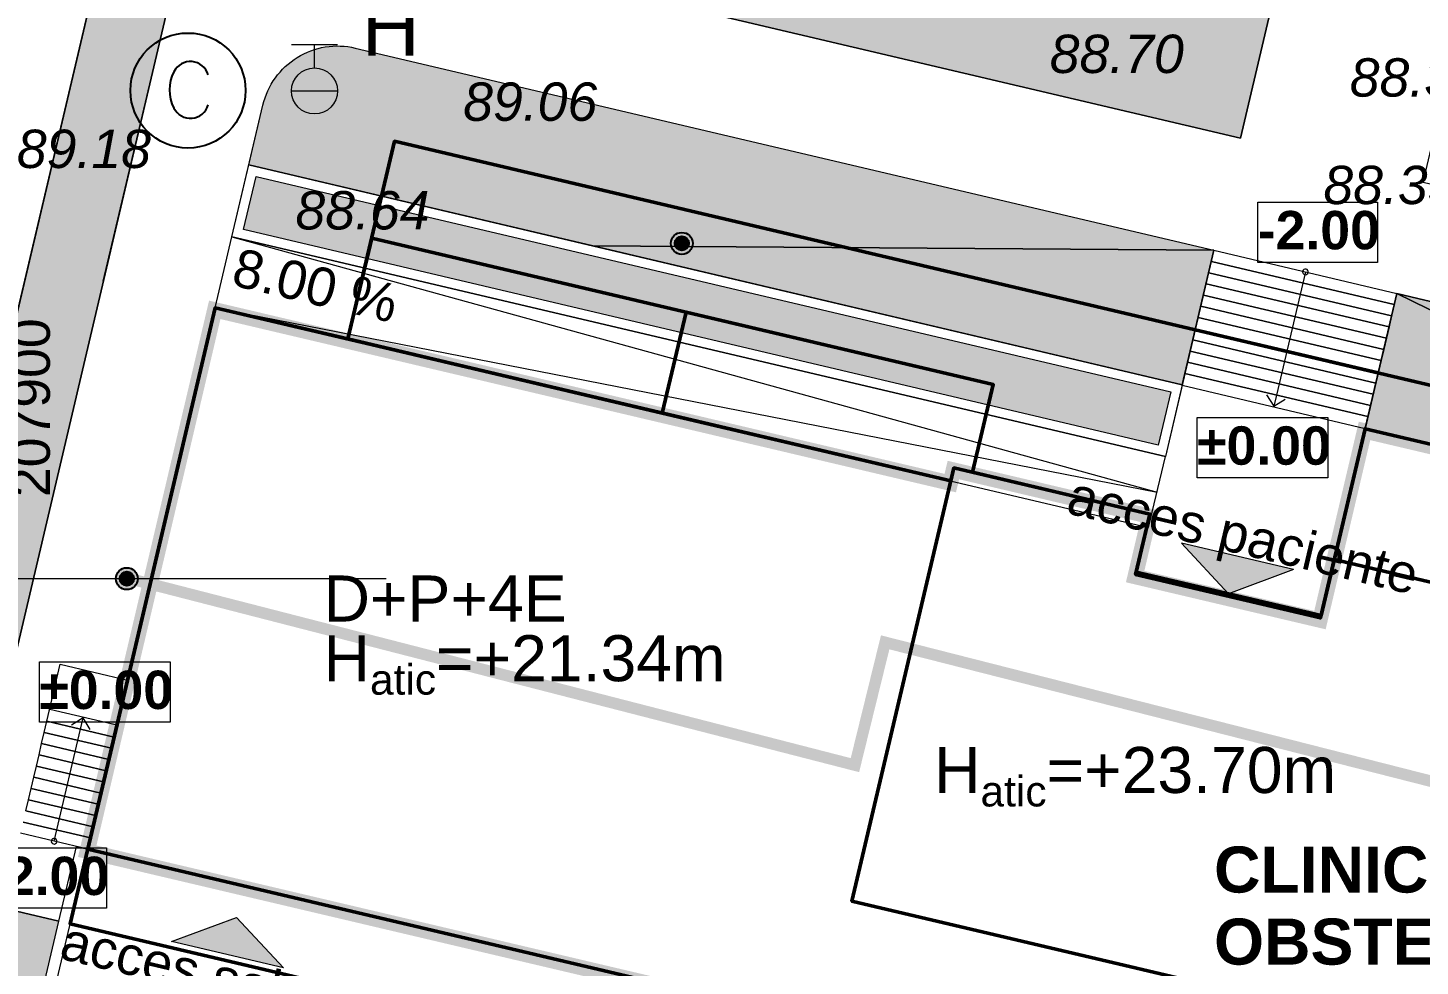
# Model space of a CAD drawing. Header units: millimetres. Extents: x 207782523 to 208144499, y 477594674 to 477848829.
# Drawn here: x 207849629 to 207885927, y 477747756 to 477772217 of the extents above; entities that cross this region are included whole.
import ezdxf
from ezdxf.enums import TextEntityAlignment as Align

# ---------------------------------------------------------------- set-up
doc = ezdxf.new("R2010")
doc.units = ezdxf.units.MM
doc.header["$MEASUREMENT"] = 0
doc.linetypes.add('Hidden Line', pattern=[391.22222328186, 282.22222328186, -109])
doc.layers.get('0').update_dxf_attribs({"true_color": 0x787878})
for name, color, linetype in [('circuite iluminat vitali', 1, 'Continuous'), ('circuite prize vitali', 1, 'Continuous'), ('Limita constructii', 7, 'FENCELINE1')]:
    doc.layers.add(name, color=color, linetype=linetype)
doc.layers.add('New_sit - accese', color=7, linetype='Continuous', true_color=0x787878)
for name, color, linetype, lineweight, true_color in [('New_sit - accese_Pen_No__1', 7, 'Continuous', 13, 0x787878), ('New_sit - constructii propuse_Pen_No__1', 7, 'Continuous', 13, 0x787878), ('New_sit - constructii propuse_Pen_No__41', 7, 'Continuous', 50, 0x787878), ('New_sit - constructii propuse_Pen_No__61', 7, 'Continuous', 20, 0x787878), ('New_sit - drum_Pen_No__21', 7, 'Continuous', 20, 0x787878), ('New_sit - vegetatie_Pen_No__1', 7, 'Continuous', 13, 0x787878), ('New_sit - vegetatie_Pen_No__104', 7, 'Continuous', 13, 0x787878), ('sit - accese_Pen_No__1', 7, 'Continuous', 13, 0x787878), ('sit - adnotatii_Pen_No__1', 7, 'Continuous', 13, 0x787878), ('sit - adnotatii_Pen_No__7', 7, 'Continuous', 100, 0x787878), ('sit - canalizare_Pen_No__150', 7, 'Continuous', 25, 0x787878), ('sit - caroiaj_Pen_No__1', 7, 'Continuous', 13, 0x787878), ('sit - cota teren_Pen_No__101', 7, 'Continuous', 13, 0x787878), ('sit - hidrant_Pen_No__5', 7, 'Continuous', 13, 0x787878), ('sit - limita de proprietate_Pen_No__20', 7, 'Continuous', 0, 0x787878), ('sit - vegetatie_Pen_No__1', 7, 'Continuous', 13, 0x787878), ('sit - vegetatie_Pen_No__104', 7, 'Continuous', 13, 0x787878)]:
    doc.layers.add(name, color=color, linetype=linetype, lineweight=lineweight, true_color=true_color)
doc.styles.add('GENERATED_STYLE_1', font='arial.ttf')
doc.styles.add('GENERATED_STYLE_2', font='arialbd.ttf')
doc.styles.add('GENERATED_STYLE_4', font='ariali.ttf')
doc.linetypes.add('cercuri pline mici', pattern='A,0,[1,PLAN DE SITUATIE - TMISOARA1.Shx,S=1.587301587301632,R=0,X=0,Y=0],-300.0000000000001,0', length=300.0000000000001)
doc.linetypes.add('FENCELINE1', pattern='A,3.81,-2.54,[133,ltypeshp.shx,S=2.54,R=0,X=-2.54,Y=0],-2.54,27.94', length=36.83)
pattern_1 = [(90, (207891220.2115784, 477723905.0360718), (-300, 0), [43.30127018922195, -129.903810567666]), (90, (207891370.2115784, 477723991.6386108), (-300, 0), [43.30127018922195, -129.903810567666]), (30.00000000000001, (207891220.2115784, 477723905.0360718), (-150.0000000000001, 259.8076211353316), [43.30127018922195, -129.903810567666]), (30.00000000000001, (207891220.2115784, 477724078.2411499), (-150.0000000000001, 259.8076211353316), [43.30127018922195, -129.903810567666]), (149.9999999999998, (207891220.2115784, 477723905.0360718), (150.0000000000011, 259.8076211353309), [43.30127018922195, -129.903810567666]), (149.9999999999998, (207891220.2115784, 477724078.2411499), (150.0000000000011, 259.8076211353309), [43.30127018922195, -129.903810567666])]

# ---------------------------------------------------------------- blocks, each defined once
blk = doc.blocks.new('Entrance Symbol 23[8]', base_point=(207907323.2183954, 477739850.8156959))
at = {"layer": 'New_sit - accese', "linetype": 'Continuous', "lineweight": 0, "true_color": 0x000000}
blk.add_hatch(color=18, dxfattribs=at).paths.add_polyline_path([(207907323.2183954, 477739850.8156959), (207906092.449171, 477741168.0883011), (207904403.1324492, 477740538.636942)])
at = {"layer": 'New_sit - accese_Pen_No__1', "color": 7, "linetype": 'Continuous', "lineweight": 13}
for p, q in [((207904403.1324492, 477740538.636942), (207906092.449171, 477741168.0883011)), ((207907323.2183954, 477739850.8156959), (207906092.449171, 477741168.0883011)), ((207907323.2183954, 477739850.8156959), (207904403.1324492, 477740538.636942))]:
    blk.add_line(p, q, dxfattribs=at)
at = {"layer": 'New_sit - accese_Pen_No__1', "color": 7, "lineweight": 13, "style": 'GENERATED_STYLE_1'}
blk.add_attdef('txt', text='', height=1000, rotation=346.7456819209887, dxfattribs=at).set_placement((207905713.8632894, 477739610.0923572), align=Align.MIDDLE_CENTER)
blk = doc.blocks.new('Entrance Symbol 23[11]', base_point=(207933650.0806004, 477750233.194385))
at = {"layer": 'New_sit - accese', "linetype": 'Continuous', "lineweight": 0, "true_color": 0x000000}
blk.add_hatch(color=18, dxfattribs=at).paths.add_polyline_path([(207933650.0806004, 477750233.194385), (207930729.9947228, 477750921.0159223), (207931960.7638158, 477749603.7431945)])
at = {"layer": 'New_sit - accese_Pen_No__1', "color": 7, "linetype": 'Continuous', "lineweight": 13}
for p, q in [((207933650.0806004, 477750233.194385), (207930729.9947228, 477750921.0159223)), ((207930729.9947228, 477750921.0159223), (207931960.7638158, 477749603.7431945)), ((207933650.0806004, 477750233.194385), (207931960.7638158, 477749603.7431945))]:
    blk.add_line(p, q, dxfattribs=at)
at = {"layer": 'New_sit - accese_Pen_No__1', "color": 7, "lineweight": 13, "style": 'GENERATED_STYLE_1'}
blk.add_attdef('txt', text='', height=1000, rotation=346.7456762062165, dxfattribs=at).set_placement((207932339.3498577, 477751132.0262434), align=Align.MIDDLE_CENTER)
blk = doc.blocks.new('plan de situatie')
at = {"layer": 'New_sit - vegetatie_Pen_No__104', "linetype": 'Continuous', "lineweight": 13}
h = blk.add_hatch(dxfattribs=at)
h.set_pattern_fill('GRASS', color=256, style=0, pattern_type=2)
h.set_pattern_definition(pattern_1)
edge = h.paths.add_edge_path()
edge.add_line((207841822.4544373, 477726258.2185059), (207840659.0736389, 477721132.1268921))
edge.add_line((207840659.0736389, 477721132.1268921), (207841622.670105, 477720521.8431396))
edge.add_line((207841622.670105, 477720521.8431396), (207842279.3736267, 477720105.9268799))
edge.add_line((207842279.3736267, 477720105.9268799), (207842400.2236328, 477719990.5680542))
edge.add_line((207842400.2236328, 477719990.5680542), (207844456.7319946, 477719854.2846069))
edge.add_line((207844456.7319946, 477719854.2846069), (207844827.7478333, 477719766.892395))
edge.add_arc((207845257.1447197, 477719347.8240177), 599.9999925001778, 133.1663308956339, 135.697436632287, ccw=False)
edge.add_arc((207845259.1900754, 477723261.0514294), 3499.99995707341, 263.2312792646912, 276.7088356752473)
edge.add_line((207845668.0737, 477719785.0172119), (207845633.2612305, 477720082.9904785))
edge.add_arc((207845262.1147495, 477723259.7768906), 3198.393599691772, 276.6637024332308, 345.6671148673782)
edge.add_line((207848360.9545288, 477722467.9981079), (207848361.0004883, 477722467.9872437))
edge.add_line((207848361.0004883, 477722467.9872437), (207850481.8305969, 477731460.8419189))
edge.add_line((207850481.8305969, 477731460.8419189), (207850481.890564, 477731460.8264771))
edge.add_arc((207847378.4668445, 477732259.6077439), 3204.57334053099, 345.5661008771638, 393.1957528501733)
edge.add_arc((207858259.1855809, 477739382.0346717), 9800.003094936594, 180.0700931693231, 213.212562959806, ccw=False)
edge.add_arc((207858259.1531195, 477739381.9402097), 9799.97051846473, 179.9271562080824, 180.0695411271849, ccw=False)
edge.add_arc((207858259.1829183, 477739382.0333089), 9800.000199296113, 166.7458634836064, 179.9277007345683, ccw=False)
edge.add_line((207848720.2281799, 477741628.8858643), (207850439.821228, 477748929.2689209))
edge.add_line((207850439.821228, 477748929.2689209), (207847811.7461853, 477749548.3178711))
edge.add_line((207847811.7461853, 477749548.3178711), (207853985.2284851, 477775757.3001709))
edge.add_line((207853985.2284851, 477775757.3001709), (207881239.3995972, 477769337.6253662))
edge.add_line((207881239.3995972, 477769337.6253662), (207883181.0304565, 477777580.6504517))
edge.add_line((207883181.0304565, 477777580.6504517), (207853855.1736145, 477783928.4268799))
edge.add_line((207853855.1736145, 477783928.4268799), (207847193.6538696, 477755647.4082031))
edge.add_line((207847193.6538696, 477755647.4082031), (207841873.7736206, 477733062.2268677))
edge.add_line((207841873.7736206, 477733062.2268677), (207843296.673645, 477732753.9268799))
edge.add_line((207843296.673645, 477732753.9268799), (207842614.6039124, 477729748.5895386))
edge.add_line((207842614.6039124, 477729748.5895386), (207841822.4544373, 477726258.2185059))
h = blk.add_hatch(dxfattribs=at)
h.set_pattern_fill('GRASS', color=256, style=0, pattern_type=2)
h.set_pattern_definition(pattern_1)
edge = h.paths.add_edge_path()
edge.add_arc((207857705.669342, 477769744.1212769), 1999.999999752232, 76.74567868136711, 166.7456786813671, ccw=False)
edge.add_line((207858164.2169495, 477771690.8452148), (207880551.5782166, 477766417.5394287))
edge.add_line((207880551.5782166, 477766417.5394287), (207864362.214447, 477766532.395874))
edge.add_line((207864362.214447, 477766532.395874), (207855392.1073303, 477768645.2897339))
edge.add_line((207855392.1073303, 477768645.2897339), (207855758.9454041, 477770202.6688843))
h = blk.add_hatch(dxfattribs=at)
h.set_pattern_fill('GRASS', color=256, style=0, pattern_type=2)
h.set_pattern_definition(pattern_1)
h.paths.add_polyline_path([(207855251.1037292, 477766956.2719116), (207855578.129364, 477768344.6307983), (207879425.5289307, 477762727.4154053), (207879098.4766846, 477761339.0628052)])
h = blk.add_hatch(dxfattribs=at)
h.set_pattern_fill('GRASS', color=256, style=0, pattern_type=2)
h.set_pattern_definition(pattern_1)
h.paths.add_polyline_path([(207864362.214447, 477766532.395874), (207879726.1925049, 477762913.4363403), (207880551.5782166, 477766417.5394287)])
h = blk.add_hatch(dxfattribs=at)
h.set_pattern_fill('GRASS', color=256, style=0, pattern_type=2)
h.set_pattern_definition(pattern_1)
h.paths.add_polyline_path([(207885321.0518494, 477765294.0977783), (207884489.9343262, 477761765.6606445), (207899966.0791931, 477758118.8892212)])
h = blk.add_hatch(dxfattribs=at)
h.set_pattern_fill('GRASS', color=256, style=0, pattern_type=2)
h.set_pattern_definition(pattern_1)
edge = h.paths.add_edge_path()
edge.add_line((207885321.0518494, 477765294.0977783), (207899966.0792542, 477758118.8892212))
edge.add_line((207899966.0792542, 477758118.8892212), (207900332.0830994, 477759672.7161865))
edge.add_arc((207898385.3598517, 477760131.2667144), 1999.999997414221, 346.7455927112257, 436.745680120729)
edge.add_line((207898843.9074097, 477762077.9906616), (207885321.0518494, 477765294.0977783))
at = {"layer": 'sit - vegetatie_Pen_No__104', "linetype": 'Continuous', "lineweight": 13}
h = blk.add_hatch(dxfattribs=at)
h.set_pattern_fill('GRASS', color=256, style=0, pattern_type=2)
h.set_pattern_definition(pattern_1)
h.paths.add_polyline_path([(207880551.5782166, 477766417.5394287), (207879726.2838135, 477762913.8239136), (207864357.9581299, 477766532.4260864)])
h = blk.add_hatch(dxfattribs=at)
h.set_pattern_fill('GRASS', color=256, style=0, pattern_type=2)
h.set_pattern_definition(pattern_1)
h.paths.add_polyline_path([(207885321.0518494, 477765294.0977783), (207884489.9343262, 477761765.6606445), (207899966.0754089, 477758118.8901367)])
at = {"layer": 'New_sit - accese_Pen_No__1', "linetype": 'Continuous', "lineweight": 13}
for p, q in [((207851594.738678, 477765608.6835327), (207853985.2284851, 477775757.3001709)), ((207853985.2284851, 477775757.3001709), (207881239.3995972, 477769337.6253662)), ((207854950.4447937, 477766770.2498779), (207855392.1073303, 477768645.2897339)), ((207855392.1073303, 477768645.2897339), (207879726.1925049, 477762913.4363403)), ((207855251.1037292, 477766956.2719116), (207855578.129364, 477768344.6307983)), ((207855578.129364, 477768344.6307983), (207879425.5289307, 477762727.4154053)), ((207854514.824585, 477764920.8621216), (207854950.4447937, 477766770.2498779)), ((207854950.4447937, 477766770.2498779), (207879284.4940491, 477761038.4049683)), ((207854950.4447937, 477766770.2498779), (207879066.68396, 477760113.7110596)), ((207879284.4940491, 477761038.4049683), (207854950.4447937, 477766770.2498779)), ((207879098.4766846, 477761339.0628052), (207855251.1037292, 477766956.2719116)), ((207854514.824585, 477764920.8621216), (207878848.8738708, 477759189.0172119)), ((207854514.824585, 477764920.8621216), (207879066.68396, 477760113.7110596)), ((207879726.1925049, 477762913.4363403), (207879284.4940491, 477761038.4049683)), ((207879425.5289307, 477762727.4154053), (207879098.4766846, 477761339.0628052)), ((207878848.8738708, 477759189.0172119), (207879284.4940491, 477761038.4049683))]:
    blk.add_line(p, q, dxfattribs=at)
at = {"layer": 'New_sit - constructii propuse_Pen_No__1', "linetype": 'Continuous', "lineweight": 13, "flags": 128}
blk.add_lwpolyline([(207895435.0287781, 477722252.3693237), (207904049.9596863, 477758795.868103, -0.4142135623731207), (207906455.5078125, 477760283.59729), (207907994.4386597, 477759920.8027344), (207908947.7972107, 477762780.1348877), (207886001.9950256, 477768184.9828491), (207887970.9120178, 477776543.8487549), (207883181.0304565, 477777580.6504517), (207881239.3995972, 477769337.6253662), (207853985.2284851, 477775757.3001709), (207847811.7436523, 477749548.3070679), (207850439.8209839, 477748929.2678223), (207850898.3459167, 477750875.8956909), (207851190.3545227, 477750807.1135254), (207854514.824585, 477764920.8621216), (207873690.0554199, 477760404.168335), (207873770.301239, 477760744.8449707), (207878880.4515686, 477759541.1575928), (207878524.6485901, 477758030.6269531), (207883342.8262939, 477756895.7131958), (207885321.0518494, 477765294.0977783), (207898843.9052734, 477762077.9911499, -0.4142143263431647), (207900332.0804443, 477759672.7145386), (207891723.6007996, 477723126.5899658)], format="xyb", dxfattribs=at)
blk.add_lwpolyline([(207854950.4447937, 477766770.2498779), (207855758.9454041, 477770202.6688843, -0.414213562373095), (207858164.2169495, 477771690.8452148), (207880551.5782166, 477766417.5394287), (207879284.5299988, 477761038.3964844)], format="xyb", close=True, dxfattribs=at)
at = {"layer": 'New_sit - constructii propuse_Pen_No__41', "linetype": 'Continuous', "lineweight": 50, "flags": 128}
for points in [[(207857974.4665527, 477764105.9492188), (207859188.7817688, 477769261.2189331), (207900309.1539917, 477759575.3834229), (207899966.0791931, 477758118.8892212), (207884489.6238403, 477761764.3426514), (207883327.9995728, 477756832.7676392), (207878509.8218689, 477757967.6813965), (207878880.4515686, 477759541.1575928), (207873770.301239, 477760744.8449707), (207873690.0554199, 477760404.168335), (207866168.9048157, 477762175.7628784)], [(207854514.824585, 477764920.8621216), (207857974.4665527, 477764105.9492188), (207858593.5065308, 477766734.0296021), (207874795.7763672, 477762917.6118164), (207874256.9822083, 477760630.2081299), (207878880.4515686, 477759541.1575928), (207878509.8218689, 477757967.6813965), (207883327.9995728, 477756832.7676392), (207884489.6238403, 477761764.3426514), (207899966.0791931, 477758118.8892212), (207891723.6976013, 477723126.5748901), (207876149.906189, 477726794.9556274), (207879738.0296631, 477742028.0218506), (207850731.8295593, 477748860.4857178)], [(207850731.8295593, 477748860.4857178), (207854514.824585, 477764920.8621216), (207857984.2001648, 477764103.6564941), (207866168.9048157, 477762175.7628784), (207866787.9447937, 477764803.8432007), (207874795.7763672, 477762917.6118164), (207874256.9822083, 477760630.2081299), (207878880.4515686, 477759541.1575928), (207878509.8218689, 477757967.6813965), (207883327.9995728, 477756832.7676392), (207884489.6238403, 477761764.3426514), (207899966.0791931, 477758118.8892212), (207891723.6976013, 477723126.5748901), (207876149.906189, 477726794.9556274), (207879738.0296631, 477742028.0218506)], [(207854514.824585, 477764920.8621216), (207873690.0554199, 477760404.168335), (207873770.301239, 477760744.8449707), (207878880.4515686, 477759541.1575928), (207878524.6485901, 477758030.6269531), (207883342.8262939, 477756895.7131958), (207884489.6238403, 477761764.3426514), (207899966.0791931, 477758118.8892212), (207891723.6976013, 477723126.5748901), (207876149.906189, 477726794.9556274), (207880196.5772705, 477743974.7457886), (207851190.3771667, 477750807.2096558)], [(207854514.824585, 477764920.8621216), (207873690.0554199, 477760404.168335), (207873770.301239, 477760744.8449707), (207878880.4515686, 477759541.1575928), (207878509.8218689, 477757967.6813965), (207883327.9995728, 477756832.7676392), (207884489.6238403, 477761764.3426514), (207899966.0791931, 477758118.8892212), (207891723.6976013, 477723126.5748901), (207876149.906189, 477726794.9556274), (207880196.5772705, 477743974.7457886), (207851190.3771667, 477750807.2096558)], [(207854514.824585, 477764920.8621216), (207873690.0554199, 477760404.168335), (207873770.301239, 477760744.8449707), (207878880.4515686, 477759541.1575928), (207878509.8218689, 477757967.6813965), (207883327.9995728, 477756832.7676392), (207884489.6238403, 477761764.3426514), (207899966.0791931, 477758118.8892212), (207891723.6976013, 477723126.5748901), (207876149.906189, 477726794.9556274), (207880196.5772705, 477743974.7457886), (207851190.3771667, 477750807.2096558)], [(207878880.4515686, 477759541.1575928), (207878509.8218689, 477757967.6813965), (207883327.9995728, 477756832.7676392), (207883687.1655579, 477758357.5757446), (207888748.6478271, 477757165.3519287), (207886100.5330811, 477745923.0111084), (207871110.7363281, 477749453.8933716), (207873770.301239, 477760744.8449707)]]:
    blk.add_lwpolyline(points, close=True, dxfattribs=at)
at = {"layer": 'New_sit - constructii propuse_Pen_No__61', "linetype": 'Continuous', "lineweight": 20, "flags": 128}
blk.add_lwpolyline([(207851190.3545227, 477750807.1135254), (207854514.824585, 477764920.8621216), (207866168.9048157, 477762175.7628784), (207873690.0554199, 477760404.168335), (207873770.301239, 477760744.8449707), (207878880.4515686, 477759541.1575928), (207878509.8218689, 477757967.6813965), (207883327.9995728, 477756832.7676392), (207884489.6238403, 477761764.3426514), (207899966.0791931, 477758118.8892212), (207891723.6976013, 477723126.5748901), (207876149.906189, 477726794.9556274), (207880196.5546265, 477743974.6497192)], close=True, dxfattribs=at)
at = {"layer": 'New_sit - drum_Pen_No__21', "linetype": 'Continuous', "lineweight": 20, "flags": 128}
blk.add_lwpolyline([(207849012.2367554, 477741560.1037598), (207851190.3522339, 477750807.1038818), (207876303.741333, 477744891.5988159)], dxfattribs=at)
at = {"layer": 'New_sit - vegetatie_Pen_No__1', "linetype": 'Continuous', "lineweight": 13, "flags": 128}
blk.add_lwpolyline([(207848720.2281799, 477741628.8858643), (207850439.821228, 477748929.2689209), (207847811.7461853, 477749548.3178711), (207853985.2284851, 477775757.3001709), (207881239.3995972, 477769337.6253662), (207883181.0304565, 477777580.6504517), (207853855.1736145, 477783928.4268799), (207847193.6538696, 477755647.4082031), (207841873.7736206, 477733062.2268677)], dxfattribs=at)
for points in [[(207855758.9454041, 477770202.6688843, -0.4142135623730955), (207858164.2169495, 477771690.8452148), (207880551.5782166, 477766417.5394287), (207864362.214447, 477766532.395874), (207855392.1073303, 477768645.2897339)], [(207885321.0518494, 477765294.0977783), (207899966.0792542, 477758118.8892212), (207900332.0830994, 477759672.7161865, 0.4142140092090567), (207898843.9074097, 477762077.9906616)]]:
    blk.add_lwpolyline(points, format="xyb", close=True, dxfattribs=at)
for points in [[(207855251.1037292, 477766956.2719116), (207855578.129364, 477768344.6307983), (207879425.5289307, 477762727.4154053), (207879098.4766846, 477761339.0628052)], [(207864362.214447, 477766532.395874), (207879726.1925049, 477762913.4363403), (207880551.5782166, 477766417.5394287)], [(207885321.0518494, 477765294.0977783), (207884489.9343262, 477761765.6606445), (207899966.0791931, 477758118.8892212)]]:
    blk.add_lwpolyline(points, close=True, dxfattribs=at)
at = {"layer": 'sit - accese_Pen_No__1', "linetype": 'Continuous', "lineweight": 13}
for p, q in [((207880482.796051, 477766125.5308838), (207880551.5782166, 477766417.5394287)), ((207880551.5782166, 477766417.5394287), (207885321.0518494, 477765294.0977783)), ((207880414.013916, 477765833.5222778), (207880482.796051, 477766125.5308838)), ((207885252.2696838, 477765002.0892334), (207880482.796051, 477766125.5308838)), ((207880482.796051, 477766125.5308838), (207885252.2696838, 477765002.0892334)), ((207880345.231781, 477765541.5136719), (207880414.013916, 477765833.5222778)), ((207885183.4875793, 477764710.0806274), (207880414.013916, 477765833.5222778)), ((207880414.013916, 477765833.5222778), (207885183.4875793, 477764710.0806274)), ((207882936.3150024, 477765855.8186646), (207882867.5328979, 477765563.8099976)), ((207882936.3150024, 477765855.8186646), (207882867.5328979, 477765563.8099976)), ((207880276.4496155, 477765249.5050659), (207880345.231781, 477765541.5136719)), ((207885114.7054138, 477764418.0720825), (207880345.231781, 477765541.5136719)), ((207880345.231781, 477765541.5136719), (207885114.7054138, 477764418.0720825)), ((207882867.5328979, 477765563.8099976), (207882179.7114868, 477762643.7241211)), ((207882867.5328979, 477765563.8099976), (207882179.7114868, 477762643.7241211)), ((207885321.0518494, 477765294.0977783), (207885252.2696838, 477765002.0892334)), ((207880138.8853455, 477764665.487915), (207880207.667511, 477764957.496521)), ((207880207.667511, 477764957.496521), (207880276.4496155, 477765249.5050659)), ((207884977.1411438, 477763834.0548706), (207880207.667511, 477764957.496521)), ((207880207.667511, 477764957.496521), (207884977.1411438, 477763834.0548706)), ((207885045.9233093, 477764126.0634766), (207880276.4496155, 477765249.5050659)), ((207880276.4496155, 477765249.5050659), (207885045.9233093, 477764126.0634766)), ((207885252.2696838, 477765002.0892334), (207885183.4875793, 477764710.0806274)), ((207880070.1032104, 477764373.4793091), (207880138.8853455, 477764665.487915)), ((207884908.3590088, 477763542.0462646), (207880138.8853455, 477764665.487915)), ((207880138.8853455, 477764665.487915), (207884908.3590088, 477763542.0462646)), ((207885183.4875793, 477764710.0806274), (207885114.7054138, 477764418.0720825)), ((207880001.3210754, 477764081.4707031), (207880070.1032104, 477764373.479248)), ((207884839.5768738, 477763250.0377197), (207880070.1032104, 477764373.4793091)), ((207880070.1032104, 477764373.479248), (207884839.5768738, 477763250.0377197)), ((207885114.7054138, 477764418.0720825), (207885045.9233093, 477764126.0634766)), ((207879932.5389404, 477763789.4620972), (207880001.3210754, 477764081.4707031)), ((207884770.7947388, 477762958.0291138), (207880001.3210754, 477764081.4707031)), ((207880001.3210754, 477764081.4707031), (207884770.7947388, 477762958.0291138)), ((207884977.1411438, 477763834.0548706), (207884908.3590088, 477763542.0462646)), ((207885045.9233093, 477764126.0634766), (207884977.1411438, 477763834.0548706)), ((207879794.9746704, 477763205.4449463), (207879863.7567749, 477763497.4535522)), ((207879863.7568054, 477763497.4535522), (207879932.5389404, 477763789.4620972)), ((207884633.2304688, 477762374.0119019), (207879863.7568054, 477763497.4535522)), ((207879863.7567749, 477763497.4535522), (207884633.2304688, 477762374.0119019)), ((207884702.0126038, 477762666.0205688), (207879932.5389404, 477763789.4620972)), ((207879932.5389404, 477763789.4620972), (207884702.0126038, 477762666.0205688)), ((207884908.3590088, 477763542.0462646), (207884839.5768738, 477763250.0377197)), ((207879726.1925049, 477762913.4363403), (207879794.9746704, 477763205.4449463)), ((207884564.4483032, 477762082.0032959), (207879794.9746704, 477763205.4449463)), ((207879794.9746704, 477763205.4449463), (207884564.4483032, 477762082.0032959)), ((207884839.5768738, 477763250.0377197), (207884770.7947388, 477762958.0291138)), ((207879720.4606628, 477762889.1022949), (207879726.1925049, 477762913.4363403)), ((207884489.9343262, 477761765.6606445), (207879720.4606628, 477762889.1022949)), ((207884770.7947388, 477762958.0291138), (207884702.0126038, 477762666.0205688)), ((207881924.9073181, 477762652.3744507), (207882110.9293518, 477762351.7155151)), ((207881924.9073181, 477762652.3744507), (207882110.9293518, 477762351.7155151)), ((207882179.7114868, 477762643.7241211), (207882110.9293518, 477762351.7155151)), ((207882179.7114868, 477762643.7241211), (207882110.9293518, 477762351.7155151)), ((207882110.9293518, 477762351.7155151), (207882411.5882874, 477762537.7375488)), ((207882110.9293518, 477762351.7155151), (207882411.5882874, 477762537.7375488)), ((207884633.2304688, 477762374.0119019), (207884564.4483032, 477762082.0032959)), ((207884702.0126038, 477762666.0205688), (207884633.2304688, 477762374.0119019)), ((207884564.4483032, 477762082.0032959), (207884495.6661987, 477761789.994751)), ((207884495.6661987, 477761789.994751), (207884489.9343262, 477761765.6606445)), ((207850126.1243591, 477754139.892334), (207850475.7669067, 477755624.2693481)), ((207850475.7669067, 477755624.2693481), (207852227.8184814, 477755211.5764771)), ((207850194.9065247, 477754431.9008789), (207850200.6383667, 477754456.2349854)), ((207850200.6383667, 477754456.2349854), (207851952.6898804, 477754043.5421143)), ((207850057.3422546, 477753847.883728), (207850126.1243591, 477754139.892334)), ((207850126.1243591, 477754139.892334), (207851878.1759338, 477753727.1994629)), ((207851878.1759338, 477753727.1994629), (207850126.1243591, 477754139.892334)), ((207851070.9322815, 477754225.5545044), (207850770.2733459, 477754039.5324707)), ((207851002.1501465, 477753933.5458984), (207851070.9322815, 477754225.5545044)), ((207851256.9543152, 477753924.8955688), (207851070.9322815, 477754225.5545044)), ((207851952.6898804, 477754043.5421143), (207851946.9580383, 477754019.2080688)), ((207849988.5600891, 477753555.8751221), (207850057.3422546, 477753847.883728)), ((207850057.3422546, 477753847.883728), (207851809.3937683, 477753435.1908569)), ((207851809.3937683, 477753435.1908569), (207850057.3422546, 477753847.883728)), ((207850383.1109009, 477751305.4685669), (207851002.1501465, 477753933.5458984)), ((207851878.1759338, 477753727.1994629), (207851809.3937683, 477753435.1908569)), ((207851946.9580383, 477754019.2080688), (207851878.1759338, 477753727.1994629)), ((207849919.7779236, 477753263.8665161), (207849988.5600891, 477753555.8751221)), ((207849988.5600891, 477753555.8751221), (207851740.6116638, 477753143.182312)), ((207851740.6116638, 477753143.182312), (207849988.5600891, 477753555.8751221)), ((207851809.3937683, 477753435.1908569), (207851740.6116638, 477753143.182312)), ((207849782.2136536, 477752679.8493652), (207849850.9958191, 477752971.8579102)), ((207849850.9958191, 477752971.8579102), (207849919.7779236, 477753263.8665161)), ((207849850.9958191, 477752971.8579102), (207851603.0473633, 477752559.1651001)), ((207851603.0473633, 477752559.1651001), (207849850.9958191, 477752971.8579102)), ((207849919.7779236, 477753263.8665161), (207851671.8294983, 477752851.1737061)), ((207851671.8294983, 477752851.1737061), (207849919.7779236, 477753263.8665161)), ((207851740.6116638, 477753143.182312), (207851671.8294983, 477752851.1737061)), ((207849713.4315491, 477752387.8407593), (207849782.2136536, 477752679.8493652)), ((207849782.2136536, 477752679.8493652), (207851534.2652283, 477752267.1564941)), ((207851534.2652283, 477752267.1564941), (207849782.2136536, 477752679.8493652)), ((207851671.8294983, 477752851.1737061), (207851603.0473633, 477752559.1651001)), ((207849644.6493835, 477752095.8322144), (207849713.4315491, 477752387.8407593)), ((207849713.4315491, 477752387.8407593), (207851465.4830627, 477751975.1479492)), ((207851465.4830627, 477751975.1479492), (207849713.4315491, 477752387.8407593)), ((207851534.2652283, 477752267.1564941), (207851465.4830627, 477751975.1479492)), ((207851603.0473633, 477752559.1651001), (207851534.2652283, 477752267.1564941)), ((207849575.8672485, 477751803.8235474), (207849644.6493835, 477752095.8322144)), ((207849644.6493835, 477752095.8322144), (207851396.7009277, 477751683.1393433)), ((207851396.7009277, 477751683.1393433), (207849644.6493835, 477752095.8322144)), ((207851465.4830627, 477751975.1479492), (207851396.7009277, 477751683.1393433)), ((207849507.0851135, 477751511.8150024), (207851259.1366577, 477751099.1221313)), ((207851259.1366577, 477751099.1221313), (207849507.0851135, 477751511.8150024)), ((207849575.8672485, 477751803.8235474), (207851327.9187927, 477751391.1307373)), ((207851327.9187927, 477751391.1307373), (207849575.8672485, 477751803.8235474)), ((207851396.7009277, 477751683.1393433), (207851327.9187927, 477751391.1307373)), ((207851190.3545227, 477750807.1135254), (207849438.3029785, 477751219.8063965)), ((207850314.3287354, 477751013.4599609), (207850383.1109009, 477751305.4685669)), ((207851327.9187927, 477751391.1307373), (207851259.1366577, 477751099.1221313)), ((207851259.1366577, 477751099.1221313), (207851190.3545227, 477750807.1135254))]:
    blk.add_line(p, q, dxfattribs=at)
for centre, radius, start, end in [((207882936.3150024, 477765855.8186646), 75.0000000125159, 76.74569269786782, 256.7456926978678), ((207882936.3150024, 477765855.8186646), 75.0000000125159, 76.74569269786782, 256.7456926978678), ((207882936.3150024, 477765855.8186646), 75.0000000125159, 256.7456926978678, 76.74569269786782), ((207882936.3150024, 477765855.8186646), 75.0000000125159, 256.7456926978678, 76.74569269786782), ((207850314.3287354, 477751013.4599609), 75.00000001251591, 76.74569269786782, 256.7456926978678), ((207850314.3287354, 477751013.4599609), 75.00000001251591, 256.7456926978678, 76.74569269786782)]:
    blk.add_arc(centre, radius, start, end, dxfattribs=at)
at = {"layer": 'sit - adnotatii_Pen_No__1', "linetype": 'Continuous', "lineweight": 13, "flags": 128}
for points in [[(207881692.8146973, 477767674.1384277), (207884810.5415955, 477767674.1384277), (207884810.5415955, 477766102.708252), (207881692.8146973, 477766102.708252)], [(207880112.8090515, 477762058.4664307), (207883523.0990295, 477762058.4664307), (207883523.0990295, 477760487.036377), (207880112.8090515, 477760487.036377)], [(207849929.7406311, 477755689.8303833), (207853340.0306091, 477755689.8303833), (207853340.0306091, 477754118.4003906), (207849929.7406311, 477754118.4003906)], [(207848564.115509, 477750839.7806396), (207851681.8424377, 477750839.7806396), (207851681.8424377, 477749268.3504028), (207848564.115509, 477749268.3504028)]]:
    blk.add_lwpolyline(points, close=True, dxfattribs=at)
at = {"layer": 'sit - canalizare_Pen_No__150', "linetype": 'Continuous', "lineweight": 25}
blk.add_circle((207853803.9191589, 477770582.2462158), 1500, dxfattribs=at)
blk.add_circle((207853803.9191589, 477770582.2462158), 1500, dxfattribs=at)
for centre, radius, start, end in [((207853866.7376404, 477770859.5359497), 479.6985888644027, 16.00215593762828, 153.6174614857282), ((207853866.7376404, 477770859.5359497), 479.6985888295606, 16.00215593762828, 153.6174614857282), ((207854336.9437561, 477770598.7600098), 1017.109938778937, 152.2260324454333, 207.7739675545667), ((207854336.9437561, 477770598.7600098), 1017.109938765376, 152.2260324454333, 207.7739675545667), ((207853866.7376404, 477770337.9841309), 479.6985888224885, 206.3825385142718, 343.9978440623718), ((207853866.7376404, 477770337.9841309), 479.6985888505176, 206.3825385142718, 343.9978440623718)]:
    blk.add_arc(centre, radius, start, end, dxfattribs=at)
at = {"layer": 'sit - caroiaj_Pen_No__1', "linetype": 'Continuous', "lineweight": 13}
blk.add_line((207849372.9736328, 477757859.4268799), (207858972.9736328, 477757859.4268799), dxfattribs=at)
at = {"layer": 'sit - hidrant_Pen_No__5', "linetype": 'Continuous', "lineweight": 13}
for p, q in [((207857701.9498291, 477771771.4037476), (207856502.0031738, 477771771.4037476)), ((207857102.0032043, 477771171.4038086), (207857102.0032043, 477771771.4037476)), ((207856502.0031738, 477770571.4037476), (207857702.0032043, 477770571.4037476))]:
    blk.add_line(p, q, dxfattribs=at)
blk.add_circle((207857102.0032043, 477770571.4037476), 600.0000000058208, dxfattribs=at)
at = {"layer": 'sit - limita de proprietate_Pen_No__20', "linetype": 'cercuri pline mici', "lineweight": 0}
blk.add_lwpolyline([(207876973.8736267, 477667422.9268799), (207875188.9736023, 477667144.4268799), (207866616.8736267, 477669693.6268921), (207863697.7736206, 477671654.2268677), (207861732.4736328, 477674570.2268677), (207846933.7736206, 477713151.2269287), (207845956.4736328, 477715741.0269165), (207844469.1736145, 477718015.6268921), (207842279.3736267, 477720105.9268799), (207840659.0736389, 477721132.1268921), (207843296.673645, 477732753.9268799), (207841873.7736206, 477733062.2268677), (207853855.1736145, 477783928.4268799), (207911815.9736328, 477771382.4268799), (207891302.9736023, 477709859.4268799)], close=True, dxfattribs=at)
at = {"layer": 'sit - vegetatie_Pen_No__1', "linetype": 'Continuous', "lineweight": 13, "flags": 128}
for points in [[(207880551.5782166, 477766417.5394287), (207879726.2838135, 477762913.8239136), (207864357.9581299, 477766532.4260864)], [(207885321.0518494, 477765294.0977783), (207884489.9343262, 477761765.6606445), (207899966.0754089, 477758118.8901367)]]:
    blk.add_lwpolyline(points, close=True, dxfattribs=at)
at = {"layer": 'New_sit - accese', "linetype": 'Continuous', "lineweight": 13}
ref = blk.add_blockref('Entrance Symbol 23[11]', (207882623.0542297, 477758092.6212769), dxfattribs=at)
ref.add_attrib('txt', 'acces paciente', dxfattribs={"layer": 'New_sit - accese_Pen_No__1', "color": 7, "lineweight": 13, "height": 1000, "rotation": 346.7444245723552, "style": 'GENERATED_STYLE_1'}).set_placement((207881312.3234863, 477758991.453125), align=Align.MIDDLE_CENTER)
ref = blk.add_blockref('Entrance Symbol 23[8]', (207856296.1920166, 477747710.2426147), dxfattribs=at)
ref.add_attrib('txt', 'acces salvare', dxfattribs={"layer": 'New_sit - accese_Pen_No__1', "color": 7, "lineweight": 13, "height": 1000, "rotation": 346.7444245723552, "style": 'GENERATED_STYLE_1'}).set_placement((207854686.8369141, 477747469.5192261), align=Align.MIDDLE_CENTER)
at = {"layer": 'New_sit - accese_Pen_No__1', "linetype": 'Continuous', "lineweight": 13, "insert": (207854893.9091492, 477765503.065979), "char_height": 1000, "attachment_point": 7, "rotation": 346.7456790628906, "style": 'GENERATED_STYLE_1'}
blk.add_mtext('\\A1;{\\pql;\\fArial|b0|i0|c0|p34;8.00 %}', dxfattribs=at)
at = {"layer": 'sit - adnotatii_Pen_No__1', "linetype": 'Continuous', "lineweight": 13, "char_height": 1000, "attachment_point": 7, "style": 'GENERATED_STYLE_2'}
for s, insert in [('\\A1;{\\pql;\\fArial|b1|i0|c0|p34;-2.\\fArial|b1|i0|c0|p34;00}', (207881692.8146973, 477766429.1099243)), ('\\A1;{\\pql;\\fArial|b1|i0|c0|p34;±0.00}', (207880112.8090515, 477760813.4378052)), ('\\A1;{\\pql;\\fArial|b1|i0|c0|p34;±0.00}', (207849929.7406311, 477754444.8018188)), ('\\A1;{\\pql;\\fArial|b1|i0|c0|p34;-2.\\fArial|b1|i0|c0|p34;00}', (207848564.115509, 477749594.7520752))]:
    blk.add_mtext(s, dxfattribs=dict(at, insert=insert))
at = {"layer": 'sit - adnotatii_Pen_No__7', "linetype": 'Continuous', "lineweight": 100, "char_height": 1200, "attachment_point": 7, "style": 'GENERATED_STYLE_1'}
for s, insert in [('\\A1;{\\pql;\\fArial|b0|i0|c0|p34;D+P+4E}', (207857338.17099, 477756739.8320923)), ('\\A1;{\\pql;\\fArial|b0|i0|c0|p34;H\\fArial|b0|i0|c0|p34;\\A1{\\H.66x;\\S ^ atic;}\\fArial|b0|i0|c0|p34;=+21.34m}', (207857338.17099, 477754833.5372314)), ('\\A1;{\\pql;\\fArial|b0|i0|c0|p34;H\\fArial|b0|i0|c0|p34;\\A1{\\H.66x;\\S ^ atic;}\\fArial|b0|i0|c0|p34;=+2\\fArial|b0|i0|c0|p34;3\\fArial|b0|i0|c0|p34;.\\fArial|b0|i0|c0|p34;70\\fArial|b0|i0|c0|p34;m}', (207873255.0710754, 477751919.1784668))]:
    blk.add_mtext(s, dxfattribs=dict(at, insert=insert))
at = {"layer": 'sit - adnotatii_Pen_No__7', "linetype": 'Continuous', "lineweight": 100, "insert": (207880553.870697, 477727973.0872803), "char_height": 1200, "attachment_point": 7, "line_spacing_factor": 0.939259909363396, "style": 'GENERATED_STYLE_2'}
blk.add_mtext('\\A1;{\\pql;\\fArial|b1|i0|c0|p34;CLINICA\\P\\pql;\\fArial|b1|i0|c0|p34;OBSTETRICA-GINECOLOGIE\\P\\pql;\\fArial|b0|i0|c0|p34;D+P+4E+E\\fArial|b0|i0|c0|p34;\\A1{\\H.66x;\\S ^ tehnic;}\\P\\pql;\\fArial|b0|i0|c0|p34;*****\\P\\pql;\\fArial|b0|i0|c0|p34;A\\fArial|b0|i0|c0|p34;\\A1{\\H.66x;\\S ^ c;}\\fArial|b0|i0|c0|p34; = 1.005 mp\\P\\pql;\\fArial|b0|i0|c0|p34;A\\fArial|b0|i0|c0|p34;\\A1{\\H.66x;\\S ^ cd;}\\fArial|b0|i0|c0|p34; = 6.400 mp\\P\\pql;\\fArial|b0|i0|c0|p34;*****\\P\\pql;\\fArial|b0|i0|c0|p34;grad.rez.foc \\fArial|b1|i0|c0|p34;II\\P\\pql;\\fArial|b0|i0|c0|p34;*****\\P\\pql;\\fArial|b0|i0|c0|p34;categ.imp. \\fArial|b1|i0|c0|p34;B\\P\\pql;\\fArial|b0|i0|c0|p34;*****\\P\\pql;\\fArial|b0|i0|c0|p34;\\H0.971429x;±0.00 = 90.95}', dxfattribs=at)
at = {"layer": 'sit - caroiaj_Pen_No__1', "linetype": 'Continuous', "lineweight": 13, "insert": (207850218.0021973, 477759982.5574341), "char_height": 1000, "attachment_point": 7, "rotation": 90, "style": 'GENERATED_STYLE_1'}
blk.add_mtext('\\A1;{\\pql;\\fArial|b0|i0|c0|p34;207900}', dxfattribs=at)
at = {"layer": 'sit - cota teren_Pen_No__101', "linetype": 'Continuous', "lineweight": 13, "char_height": 1000, "attachment_point": 7, "style": 'GENERATED_STYLE_4'}
for s, insert in [('\\A1;{\\pql;\\fArial|b0|i1|c0|p34;88.70}', (207876269.4145813, 477771024.5841064)), ('\\A1;{\\pql;\\fArial|b0|i1|c0|p34;88.33}', (207884091.4408569, 477770409.6271362)), ('\\A1;{\\pql;\\fArial|b0|i1|c0|p34;89.06}', (207860977.9859619, 477769778.6309814)), ('\\A1;{\\pql;\\fArial|b0|i1|c0|p34;89.18}', (207849342.3259277, 477768548.3514404)), ('\\A1;{\\pql;\\fArial|b0|i1|c0|p34;88.35}', (207883404.040741, 477767607.1528931)), ('\\A1;{\\pql;\\fArial|b0|i1|c0|p34;88.64}', (207856604.7307129, 477766946.3994141))]:
    blk.add_mtext(s, dxfattribs=dict(at, insert=insert))
at = {"layer": 'sit - hidrant_Pen_No__5', "linetype": 'Continuous', "lineweight": 13, "insert": (207858332.4555359, 477771489.3223267), "char_height": 1500, "attachment_point": 7, "style": 'GENERATED_STYLE_1'}
blk.add_mtext('\\A1;{\\pql;\\fArial|b0|i0|c0|p34;H}', dxfattribs=at)

msp = doc.modelspace()

# ---------------------------------------------------------------- block references
msp.add_blockref('plan de situatie', (0, 0))

# ---------------------------------------------------------------- next in the draw order: hatches: boundary and pattern name
at = {"layer": 'circuite iluminat vitali'}
h = msp.add_hatch(color=256, dxfattribs=at)
h.paths.add_polyline_path([(207866962.9242689, 477766619.7844509, -0.5285149739708537), (207866595.4196819, 477766324.3914214), (207866797.2647125, 477766595.5183121)])
h.paths.add_polyline_path([(207866962.9242689, 477766619.7844509), (207866797.2647125, 477766595.5183121), (207866916.1616954, 477766755.2258323, -0.1275875518612735)])
h.paths.add_polyline_path([(207866916.1616954, 477766755.2258323), (207866595.4196819, 477766324.3914214, -0.0863626243463903), (207866508.0863134, 477766368.4962252, -0.09987839528166102), (207866432.6709873, 477766452.4708656), (207866746.7852527, 477766874.4026021, -0.09987839528166102), (207866848.861771, 477766826.2404169, -0.0863626243463891)])
h.paths.add_polyline_path([(207866746.7852527, 477766874.4026021), (207866432.6709873, 477766452.4708656, -0.6642125326851174)])
h = msp.add_hatch(color=256, dxfattribs=at)
h.paths.add_polyline_path([(207866863.3666894, 477766611.9388055, -0.5285149739708537), (207866624.4887079, 477766419.9333363), (207866755.6879777, 477766596.1658151)])
h.paths.add_polyline_path([(207866863.3666894, 477766611.9388055), (207866755.6879777, 477766596.1658151), (207866832.9710166, 477766699.9757034, -0.1275875518612735)])
h.paths.add_polyline_path([(207866832.9710166, 477766699.9757034), (207866624.4887079, 477766419.9333363, -0.0863626243463903), (207866567.7220183, 477766448.6014587, -0.09987839528166102), (207866518.7020563, 477766503.1849749), (207866722.876329, 477766777.4406036, -0.09987839528166102), (207866789.2260658, 477766746.1351831, -0.0863626243463891)])
h.paths.add_polyline_path([(207866722.876329, 477766777.4406036), (207866518.7020563, 477766503.1849749, -0.6642125326851174)])
h = msp.add_hatch(color=256, dxfattribs=at)
h.paths.add_polyline_path([(207852492.6990888, 477757878.7072924, -0.5285149739708537), (207852125.1945018, 477757583.3142629), (207852327.0395324, 477757854.4411536)])
h.paths.add_polyline_path([(207852492.6990888, 477757878.7072924), (207852327.0395324, 477757854.4411536), (207852445.9365153, 477758014.1486738, -0.1275875518612735)])
h.paths.add_polyline_path([(207852445.9365153, 477758014.1486738), (207852125.1945018, 477757583.3142629, -0.0863626243463903), (207852037.8611333, 477757627.4190667, -0.09987839528166102), (207851962.4458072, 477757711.3937071), (207852276.5600726, 477758133.3254436, -0.09987839528166102), (207852378.6365909, 477758085.1632584, -0.0863626243463891)])
h.paths.add_polyline_path([(207852276.5600726, 477758133.3254436), (207851962.4458072, 477757711.3937071, -0.6642125326851174)])
h = msp.add_hatch(color=256, dxfattribs=at)
h.paths.add_polyline_path([(207852393.1415093, 477757870.861647, -0.5285149739708537), (207852154.2635278, 477757678.8561777), (207852285.4627976, 477757855.0886566)])
h.paths.add_polyline_path([(207852393.1415093, 477757870.861647), (207852285.4627976, 477757855.0886566), (207852362.7458365, 477757958.8985448, -0.1275875518612735)])
h.paths.add_polyline_path([(207852362.7458365, 477757958.8985448), (207852154.2635278, 477757678.8561777, -0.0863626243463903), (207852097.4968382, 477757707.5243002, -0.09987839528166102), (207852048.4768762, 477757762.1078164), (207852252.6511489, 477758036.3634451, -0.09987839528166102), (207852319.0008857, 477758005.0580246, -0.0863626243463891)])
h.paths.add_polyline_path([(207852252.6511489, 477758036.3634451), (207852048.4768762, 477757762.1078164, -0.6642125326851174)])

# ---------------------------------------------------------------- next in the draw order: linework, layer by layer
at = {"color": 36, "true_color": 0x7f3300, "const_width": 400}
msp.add_lwpolyline([(207851177.2020901, 477750751.7020441), (207880183.4248647, 477743919.3343945), (207876136.7311358, 477726739.448033), (207891710.522543, 477723071.067306), (207899952.9041273, 477758063.3816381), (207884476.4487941, 477761708.8350145), (207883314.8244889, 477756777.2600313), (207878496.6468079, 477757912.1737902), (207878867.2765126, 477759485.6499746), (207873757.1261667, 477760689.3374102), (207873676.8803376, 477760348.6607204), (207854501.649516, 477764865.3545262), (207851177.2020901, 477750751.7020441)], dxfattribs=at)
at = {"color": 1, "linetype": 'Hidden Line', "ltscale": 20}
msp.add_circle((207888236.9181509, 477751828.6022703), 97000, dxfattribs=at)
at = {"layer": 'circuite iluminat vitali'}
for centre, radius in [((207866678.4740421, 477766597.3683208), 285.3321124231867), ((207866678.4740421, 477766597.3683208), 185.4658730750714), ((207852208.248862, 477757856.2911623), 285.3321124231867), ((207852208.248862, 477757856.2911623), 185.4658730750714)]:
    msp.add_circle(centre, radius, dxfattribs=at)
at = {"layer": 'circuite prize vitali', "linetype": 'Continuous', "flags": 128}
msp.add_lwpolyline([(207852322.581958, 477757915.6173503, 0, 0, 0), (207852322.581958, 477757915.6173503, 0, 0, 0), (207852322.581958, 477757915.6173503, 0, 0, 0), (207848596.8194304, 477756262.9108933, 429.6239999959462, 0, 0), (207847663.3378694, 477755849.7574066, 0, 0, 0)], format="xyseb", dxfattribs=at)
at = {"layer": 'circuite prize vitali', "lineweight": 20, "const_width": 300}
msp.add_lwpolyline([(207852187.3600059, 477757881.9273186), (207871191.0551149, 477752996.0991407), (207871979.4839468, 477756197.4321989), (207888450.4909346, 477752006.3196), (207888450.4909346, 477752006.3196)], dxfattribs=at)
at = {"layer": 'Limita constructii', "linetype": 'Continuous', "lineweight": 50, "flags": 128}
for points in [[(207857974.5615984, 477764105.9267945), (207859188.8768242, 477769261.1965001), (207900309.2490534, 477759575.3610452), (207899966.1742572, 477758118.8668281), (207884489.718924, 477761764.3202045), (207883328.0946188, 477756832.7452214), (207878509.9169378, 477757967.6589803), (207878880.5466424, 477759541.1351647), (207873770.3962965, 477760744.8226003), (207873690.1504675, 477760404.1459106), (207866168.9998766, 477762175.7404537)], [(207878880.5466424, 477759541.1351647), (207878509.9169378, 477757967.6589803), (207883328.0946188, 477756832.7452214), (207883687.2606335, 477758357.5533074), (207888748.7428809, 477757165.3295617), (207886100.6281412, 477745922.9886906), (207871110.8313786, 477749453.8709934), (207873770.3962965, 477760744.8226003)]]:
    msp.add_lwpolyline(points, close=True, dxfattribs=at)

doc.saveas('drawing.dxf')
